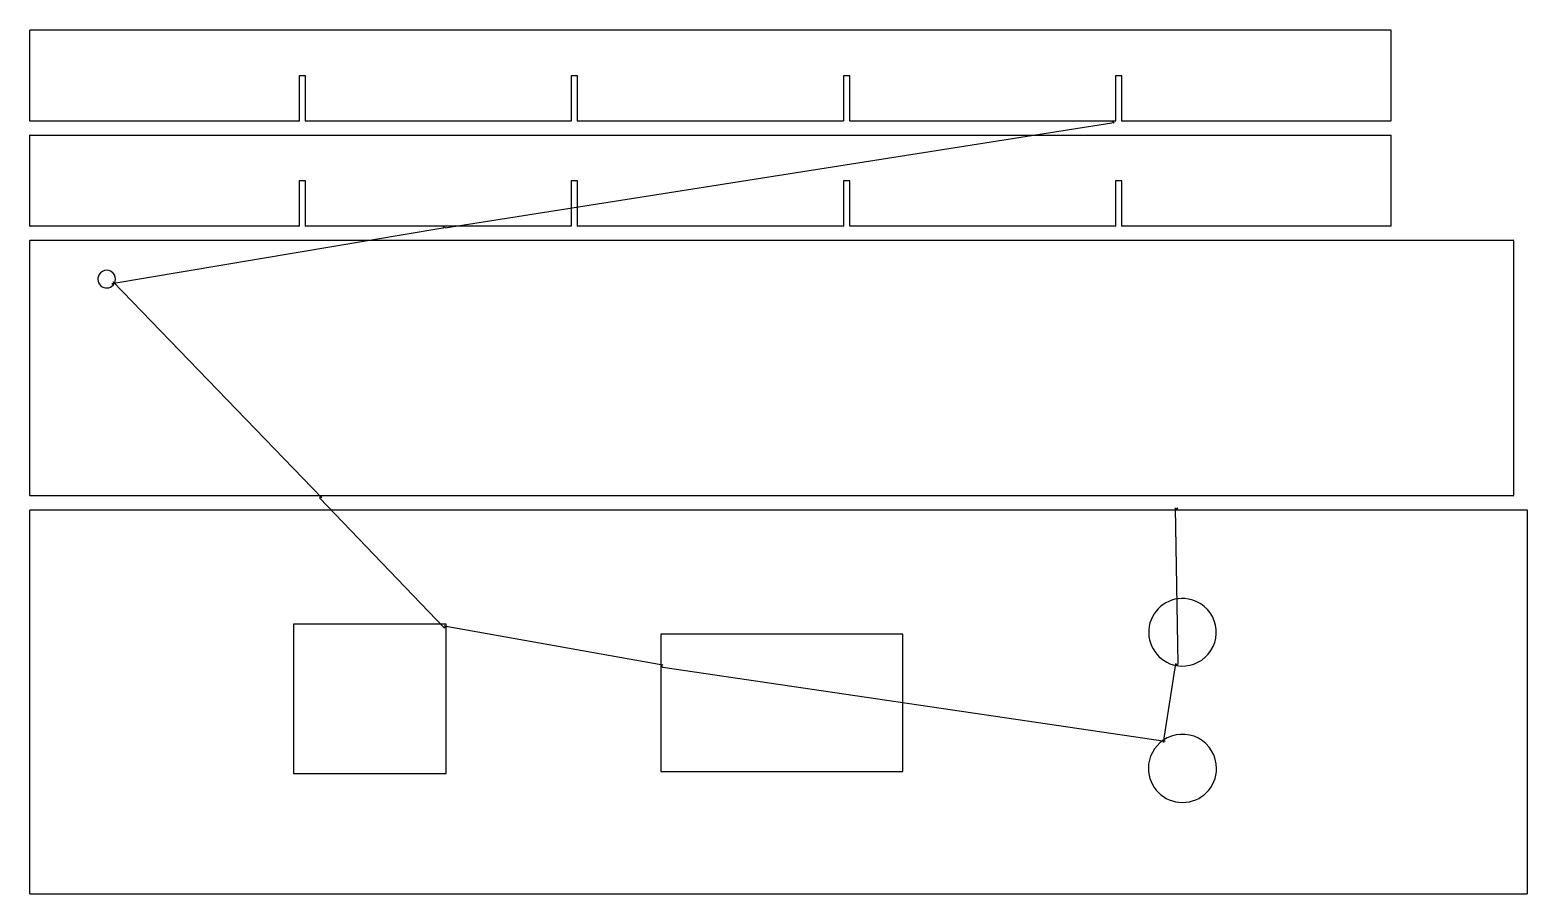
# Model space of a CAD drawing. Extents: x -330 to 330, y -190 to 190.
import ezdxf

# ---------------------------------------------------------------- set-up
doc = ezdxf.new("R2010")
doc.units = 0

msp = doc.modelspace()

# ---------------------------------------------------------------- linework, layer by layer
at = {"layer": '1', "color": 1}
for p, q in [((-330.1, 150.374), (-330.1, 190.374)), ((-330, 190.474), (270, 190.474)), ((270.1, 190.374), (270.1, 150.374)), ((-208.6, 170.274), (-211.4, 170.274)), ((-211.4, 170.274), (-211.4, 150.374)), ((-208.6, 150.374), (-208.6, 170.274)), ((-88.6, 170.274), (-91.4, 170.274)), ((-91.4, 170.274), (-91.4, 150.374)), ((-88.6, 150.374), (-88.6, 170.274)), ((31.4, 170.274), (28.6, 170.274)), ((28.6, 170.274), (28.6, 150.374)), ((31.4, 150.374), (31.4, 170.274)), ((151.4, 170.274), (148.6, 170.274)), ((148.6, 170.274), (148.6, 150.374)), ((151.4, 150.374), (151.4, 170.274)), ((-211.5, 150.274), (-330, 150.274)), ((-91.5, 150.274), (-208.5, 150.274)), ((28.5, 150.274), (-88.5, 150.274)), ((147.5, 150.274), (31.5, 150.274)), ((148.5, 150.274), (147.5, 150.274)), ((270, 150.274), (151.5, 150.274)), ((-330.1, 104.024), (-330.1, 144.024)), ((-330, 144.124), (270, 144.124)), ((270.1, 144.024), (270.1, 104.024)), ((-208.6, 123.924), (-211.4, 123.924)), ((-211.4, 123.924), (-211.4, 104.024)), ((-208.6, 104.024), (-208.6, 123.924)), ((-88.6, 123.924), (-91.4, 123.924)), ((-91.4, 123.924), (-91.4, 104.024)), ((-88.6, 104.024), (-88.6, 123.924)), ((31.4, 123.924), (28.6, 123.924)), ((28.6, 123.924), (28.6, 104.024)), ((31.4, 104.024), (31.4, 123.924)), ((151.4, 123.924), (148.6, 123.924)), ((148.6, 123.924), (148.6, 104.024)), ((151.4, 104.024), (151.4, 123.924)), ((-211.5, 103.924), (-330, 103.924)), ((-147.5, 103.924), (-208.5, 103.924)), ((-91.5, 103.924), (-147.5, 103.924)), ((28.5, 103.924), (-88.5, 103.924)), ((148.5, 103.924), (31.5, 103.924)), ((270, 103.924), (151.5, 103.924)), ((-330.1, -14.826), (-330.1, 97.674)), ((-330, 97.774), (324, 97.774)), ((324.1, 97.674), (324.1, -14.826)), ((-201.853, -14.926), (-330, -14.926)), ((324, -14.926), (-201.853, -14.926)), ((-330.1, -190.374), (-330.1, -21.176)), ((-330, -21.076), (175.534, -21.076)), ((175.534, -21.076), (330, -21.076)), ((330.1, -21.176), (330.1, -190.374)), ((-146.586, -71.475), (-213.899, -71.475)), ((-213.899, -71.475), (-213.899, -137.345)), ((-146.586, -71.675), (-146.586, -71.475)), ((-146.586, -72.672), (-146.586, -71.675)), ((-146.586, -137.345), (-146.586, -72.672)), ((54.77, -75.924), (-51.899, -75.924)), ((-51.899, -75.924), (-51.899, -89.924)), ((54.77, -136.375), (54.77, -75.924)), ((-51.899, -89.924), (-51.899, -136.375)), ((-213.899, -137.345), (-146.586, -137.345)), ((-51.899, -136.375), (54.77, -136.375)), ((330, -190.474), (-330, -190.474))]:
    msp.add_line(p, q, dxfattribs=at)
at = {"layer": '1', "color": 3}
for p, q in [((147, 149.408, 5), (-147, 103.058, 5)), ((147, 149.408), (147, 149.408, 5)), ((148, 149.408, 15), (148, 149.408, 15)), ((148, 149.408, 15), (148, 149.408)), ((-148, 103.058, 5), (-293.931, 78.615, 5)), ((-148, 103.058), (-148, 103.058, 5)), ((-147, 103.058, 5), (-147, 103.058)), ((-293.413, 79.47), (-293.413, 79.47, 5)), ((-293.413, 79.47, 5), (-201.353, -15.792, 5)), ((-293.931, 78.615, 5), (-293.931, 78.615)), ((-202.353, -15.792), (-202.353, -15.792, 5)), ((-202.353, -15.792, 5), (-147.452, -73.172, 5)), ((-201.353, -15.792, 5), (-201.353, -15.792)), ((176.178, -88.973, 5), (175.034, -20.21, 5)), ((175.034, -20.21, 5), (175.034, -20.21)), ((176.034, -20.21), (176.034, -20.21, 15)), ((-147.452, -72.172), (-147.452, -72.172, 5)), ((-147.452, -72.172, 5), (-51.033, -89.424, 5)), ((-147.452, -73.172, 5), (-147.452, -73.172)), ((-51.033, -89.424, 5), (-51.033, -89.424)), ((-51.033, -90.424), (-51.033, -90.424, 5)), ((-51.033, -90.424, 5), (170.574, -123.088, 5)), ((169.748, -123.651, 5), (175.194, -88.798, 5)), ((175.194, -88.798, 5), (175.194, -88.798)), ((176.178, -88.973), (176.178, -88.973, 5)), ((169.748, -123.651), (169.748, -123.651, 5)), ((170.574, -123.088, 5), (170.574, -123.088))]:
    msp.add_line(p, q, dxfattribs=at)
at = {"layer": '1', "color": 2}
for p, q in [((147.5, 150.274), (147, 149.408)), ((148, 149.408), (147.5, 150.274)), ((-147.5, 103.924), (-148, 103.058)), ((-147, 103.058), (-147.5, 103.924)), ((-292.931, 78.593), (-293.413, 79.47)), ((-293.931, 78.615), (-292.931, 78.593)), ((-201.853, -14.926), (-202.353, -15.792)), ((-201.353, -15.792), (-201.853, -14.926)), ((175.034, -20.21), (175.534, -21.076)), ((175.534, -21.076), (176.034, -20.21)), ((-146.586, -72.672), (-147.452, -72.172)), ((-147.452, -73.172), (-146.586, -72.672)), ((-51.033, -89.424), (-51.899, -89.924)), ((-51.899, -89.924), (-51.033, -90.424)), ((175.194, -88.798), (175.534, -89.738)), ((175.534, -89.738), (176.178, -88.973)), ((170.574, -123.088), (169.673, -122.654)), ((169.673, -122.654), (169.748, -123.651))]:
    msp.add_line(p, q, dxfattribs=at)
at = {"layer": '1', "color": 1}
for centre, radius, start, end in [((-330, 190.374), 0.1, 90, 180), ((270, 190.374), 0.1, 0, 90), ((-330, 150.374), 0.1, 180, -90), ((-211.5, 150.374), 0.1, -90, 0), ((-208.5, 150.374), 0.1, 180, -90), ((-91.5, 150.374), 0.1, -90, 0), ((-88.5, 150.374), 0.1, 180, -90), ((28.5, 150.374), 0.1, -90, 0), ((31.5, 150.374), 0.1, 180, -90), ((148.5, 150.374), 0.1, -90, 0), ((151.5, 150.374), 0.1, 180, -90), ((270, 150.374), 0.1, -90, 0), ((-330, 144.024), 0.1, 90, 180), ((270, 144.024), 0.1, 0, 90), ((-330, 104.024), 0.1, 180, -90), ((-211.5, 104.024), 0.1, -90, 0), ((-208.5, 104.024), 0.1, 180, -90), ((-91.5, 104.024), 0.1, -90, 0), ((-88.5, 104.024), 0.1, 180, -90), ((28.5, 104.024), 0.1, -90, 0), ((31.5, 104.024), 0.1, 180, -90), ((148.5, 104.024), 0.1, -90, 0), ((151.5, 104.024), 0.1, 180, -90), ((270, 104.024), 0.1, -90, 0), ((-330, 97.674), 0.1, 90, 180), ((324, 97.674), 0.1, 0, 90), ((-296.266, 80.616), 3.9, 148.764956, -31.235044), ((-296.266, 80.616), 3.9, -31.235044, 148.764956), ((-330, -14.826), 0.1, 180, -90), ((324, -14.826), 0.1, -90, 0), ((-330, -21.176), 0.1, 90, 180), ((330, -21.176), 0.1, 0, 90), ((178.146, -75.069), 14.9, 79.904243, -100.095757), ((178.146, -75.069), 14.9, -100.095757, 79.904243), ((178.145, -135.07), 15.03, 124.309578, 179.998081), ((178.145, -135.07), 15.03, 0.001919, 124.309578), ((178.145, -135.068), 15.031, -179.998081, -0.001919), ((-330, -190.374), 0.1, 180, -90), ((330, -190.374), 0.1, -90, 0)]:
    msp.add_arc(centre, radius, start, end, dxfattribs=at)

doc.saveas('drawing.dxf')
